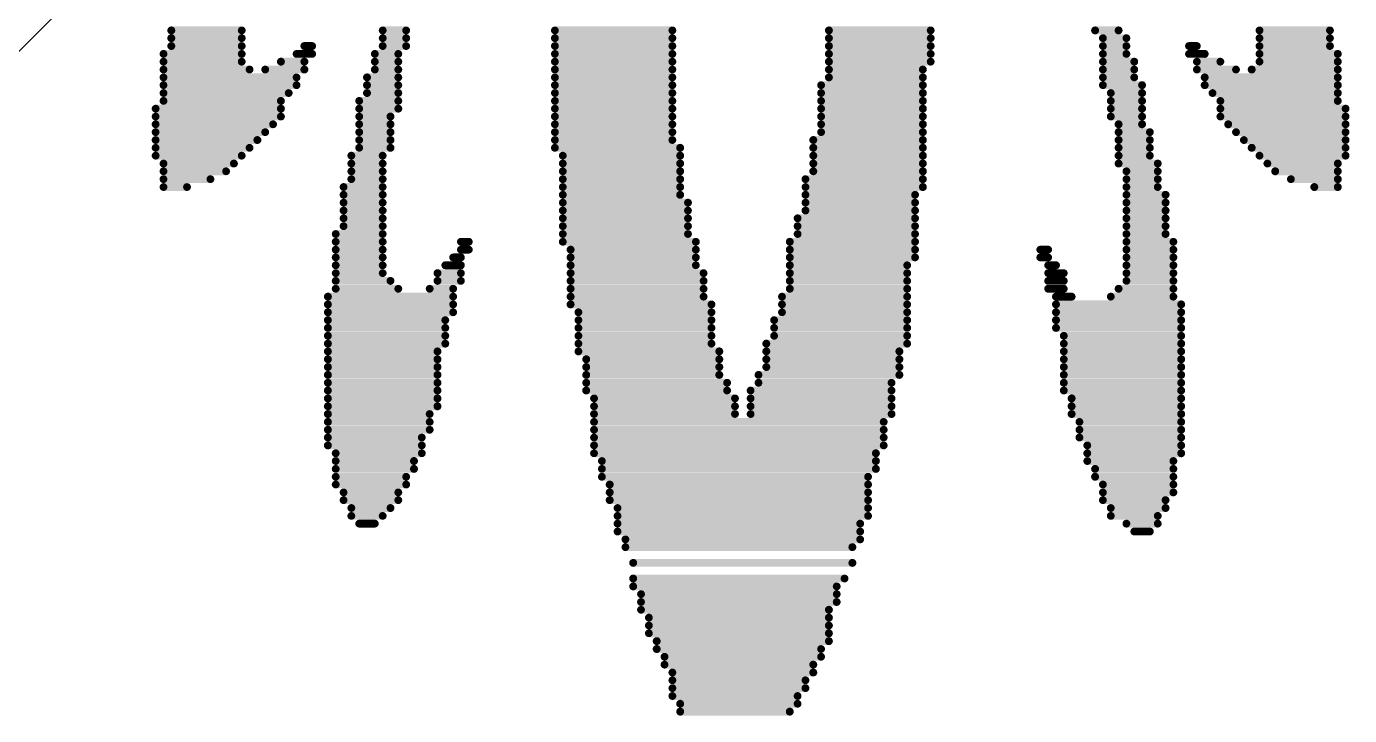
# Model space of a CAD drawing. Header units: millimetres. Extents: x 0.26 to 7.33, y 1.06 to 4.59.
# Drawn here: x 1.7535 to 1.8627, y 2.2114 to 2.2683 of the extents above; entities that cross this region are included whole.
import ezdxf

# ---------------------------------------------------------------- set-up
doc = ezdxf.new("R2010")
doc.units = ezdxf.units.MM
doc.header["$MEASUREMENT"] = 0
doc.layers.add('TopLayer', color=1, linetype='Continuous')
doc.layers.add('TopOverlay', color=2, linetype='Continuous')

msp = doc.modelspace()

# ---------------------------------------------------------------- linework, layer by layer
at = {"layer": 'TopLayer'}
msp.add_line((1.62778, 2.14122), (1.79228, 2.30572), dxfattribs=at)
at = {"layer": 'TopOverlay', "const_width": 0.000647}
for points in [[(1.76542, 2.26799), (1.77124, 2.26799)], [(1.78288, 2.26799), (1.78482, 2.26799)], [(1.7971, 2.26799), (1.8068, 2.26799)], [(1.81973, 2.26799), (1.82813, 2.26799)], [(1.84171, 2.26799), (1.84364, 2.26799)], [(1.85528, 2.26799), (1.8611, 2.26799)], [(1.76542, 2.26735), (1.77124, 2.26735)], [(1.76542, 2.2667), (1.77124, 2.2667)], [(1.77641, 2.2667), (1.77706, 2.2667)], [(1.78288, 2.26735), (1.78482, 2.26735)], [(1.78288, 2.2667), (1.78482, 2.2667)], [(1.7971, 2.26735), (1.8068, 2.26735)], [(1.7971, 2.2667), (1.8068, 2.2667)], [(1.81973, 2.26735), (1.82813, 2.26735)], [(1.81973, 2.2667), (1.82813, 2.2667)], [(1.84235, 2.26735), (1.84429, 2.26735)], [(1.84235, 2.2667), (1.84429, 2.2667)], [(1.84946, 2.2667), (1.85011, 2.2667)], [(1.85528, 2.26735), (1.8611, 2.26735)], [(1.85528, 2.2667), (1.8611, 2.2667)], [(1.76478, 2.26605), (1.77124, 2.26605)], [(1.77577, 2.26605), (1.77706, 2.26605)], [(1.78223, 2.26605), (1.78417, 2.26605)], [(1.7971, 2.26605), (1.8068, 2.26605)], [(1.81973, 2.26605), (1.82813, 2.26605)], [(1.84235, 2.26605), (1.84429, 2.26605)], [(1.84946, 2.26605), (1.85076, 2.26605)], [(1.85528, 2.26605), (1.86175, 2.26605)], [(1.76478, 2.26541), (1.77124, 2.26541)], [(1.76478, 2.26476), (1.77189, 2.26476)], [(1.77318, 2.26476), (1.77641, 2.26476)], [(1.77448, 2.26541), (1.77641, 2.26541)], [(1.78223, 2.26541), (1.78417, 2.26541)], [(1.78223, 2.26476), (1.78417, 2.26476)], [(1.7971, 2.26541), (1.8068, 2.26541)], [(1.7971, 2.26476), (1.8068, 2.26476)], [(1.81973, 2.26541), (1.82813, 2.26541)], [(1.81973, 2.26476), (1.82748, 2.26476)], [(1.84235, 2.26541), (1.84494, 2.26541)], [(1.84235, 2.26476), (1.84494, 2.26476)], [(1.85011, 2.26541), (1.85205, 2.26541)], [(1.85011, 2.26476), (1.85334, 2.26476)], [(1.85463, 2.26476), (1.86175, 2.26476)], [(1.85528, 2.26541), (1.86175, 2.26541)], [(1.76478, 2.26411), (1.77577, 2.26411)], [(1.76478, 2.26347), (1.77577, 2.26347)], [(1.78159, 2.26411), (1.78417, 2.26411)], [(1.78159, 2.26347), (1.78417, 2.26347)], [(1.7971, 2.26411), (1.8068, 2.26411)], [(1.7971, 2.26347), (1.8068, 2.26347)], [(1.81908, 2.26347), (1.82748, 2.26347)], [(1.81973, 2.26411), (1.82748, 2.26411)], [(1.84235, 2.26411), (1.84494, 2.26411)], [(1.84235, 2.26347), (1.84558, 2.26347)], [(1.85076, 2.26411), (1.86175, 2.26411)], [(1.85076, 2.26347), (1.86175, 2.26347)], [(1.76478, 2.26282), (1.77512, 2.26282)], [(1.78159, 2.26282), (1.78417, 2.26282)], [(1.7971, 2.26282), (1.8068, 2.26282)], [(1.81908, 2.26282), (1.82748, 2.26282)], [(1.843, 2.26282), (1.84558, 2.26282)], [(1.8514, 2.26282), (1.86175, 2.26282)], [(1.76413, 2.26153), (1.77448, 2.26153)], [(1.76478, 2.26217), (1.77448, 2.26217)], [(1.78094, 2.26217), (1.78417, 2.26217)], [(1.78094, 2.26153), (1.78417, 2.26153)], [(1.7971, 2.26217), (1.8068, 2.26217)], [(1.7971, 2.26153), (1.8068, 2.26153)], [(1.81908, 2.26217), (1.82748, 2.26217)], [(1.81908, 2.26153), (1.82748, 2.26153)], [(1.843, 2.26217), (1.84558, 2.26217)], [(1.843, 2.26153), (1.84558, 2.26153)], [(1.85205, 2.26217), (1.86175, 2.26217)], [(1.85205, 2.26153), (1.86239, 2.26153)], [(1.76413, 2.26088), (1.77448, 2.26088)], [(1.76413, 2.26024), (1.77383, 2.26024)], [(1.78094, 2.26088), (1.78353, 2.26088)], [(1.78094, 2.26024), (1.78353, 2.26024)], [(1.7971, 2.26088), (1.8068, 2.26088)], [(1.7971, 2.26024), (1.8068, 2.26024)], [(1.81908, 2.26088), (1.82748, 2.26088)], [(1.81908, 2.26024), (1.82748, 2.26024)], [(1.843, 2.26088), (1.84558, 2.26088)], [(1.84364, 2.26024), (1.84558, 2.26024)], [(1.85205, 2.26088), (1.86239, 2.26088)], [(1.8527, 2.26024), (1.86239, 2.26024)], [(1.76413, 2.25959), (1.77318, 2.25959)], [(1.78094, 2.25959), (1.78353, 2.25959)], [(1.7971, 2.25959), (1.8068, 2.25959)], [(1.81908, 2.25959), (1.82748, 2.25959)], [(1.84364, 2.25959), (1.84623, 2.25959)], [(1.85334, 2.25959), (1.86239, 2.25959)], [(1.76413, 2.25894), (1.77254, 2.25894)], [(1.76413, 2.2583), (1.77189, 2.2583)], [(1.78094, 2.25894), (1.78353, 2.25894)], [(1.78094, 2.2583), (1.78353, 2.2583)], [(1.7971, 2.25894), (1.8068, 2.25894)], [(1.7971, 2.2583), (1.80744, 2.2583)], [(1.81843, 2.25894), (1.82748, 2.25894)], [(1.81843, 2.2583), (1.82748, 2.2583)], [(1.84364, 2.25894), (1.84623, 2.25894)], [(1.84364, 2.2583), (1.84623, 2.2583)], [(1.85399, 2.25894), (1.86239, 2.25894)], [(1.85463, 2.2583), (1.86239, 2.2583)], [(1.76413, 2.25765), (1.77124, 2.25765)], [(1.76478, 2.257), (1.7706, 2.257)], [(1.78029, 2.25765), (1.78288, 2.25765)], [(1.78029, 2.257), (1.78288, 2.257)], [(1.79775, 2.25765), (1.80744, 2.25765)], [(1.79775, 2.257), (1.80744, 2.257)], [(1.81843, 2.25765), (1.82748, 2.25765)], [(1.81843, 2.257), (1.82748, 2.257)], [(1.84364, 2.25765), (1.84623, 2.25765)], [(1.84364, 2.257), (1.84688, 2.257)], [(1.85528, 2.25765), (1.86239, 2.25765)], [(1.85593, 2.257), (1.86175, 2.257)], [(1.76478, 2.25636), (1.76995, 2.25636)], [(1.76478, 2.25571), (1.76866, 2.25571)], [(1.78029, 2.25636), (1.78288, 2.25636)], [(1.78029, 2.25571), (1.78288, 2.25571)], [(1.79775, 2.25636), (1.80744, 2.25636)], [(1.79775, 2.25571), (1.80744, 2.25571)], [(1.81779, 2.25571), (1.82748, 2.25571)], [(1.81843, 2.25636), (1.82748, 2.25636)], [(1.84429, 2.25636), (1.84688, 2.25636)], [(1.84429, 2.25571), (1.84688, 2.25571)], [(1.85657, 2.25636), (1.86175, 2.25636)], [(1.85787, 2.25571), (1.86175, 2.25571)], [(1.76478, 2.25506), (1.76672, 2.25506)], [(1.77965, 2.25506), (1.78288, 2.25506)], [(1.79775, 2.25506), (1.80744, 2.25506)], [(1.81779, 2.25506), (1.82748, 2.25506)], [(1.84429, 2.25506), (1.84688, 2.25506)], [(1.85981, 2.25506), (1.86175, 2.25506)], [(1.77965, 2.25442), (1.78288, 2.25442)], [(1.77965, 2.25377), (1.78288, 2.25377)], [(1.79775, 2.25442), (1.80744, 2.25442)], [(1.79775, 2.25377), (1.80809, 2.25377)], [(1.81779, 2.25442), (1.82684, 2.25442)], [(1.81779, 2.25377), (1.82684, 2.25377)], [(1.84429, 2.25442), (1.84752, 2.25442)], [(1.84429, 2.25377), (1.84752, 2.25377)], [(1.77965, 2.25312), (1.78288, 2.25312)], [(1.77965, 2.25248), (1.78288, 2.25248)], [(1.79775, 2.25312), (1.80809, 2.25312)], [(1.79775, 2.25248), (1.80809, 2.25248)], [(1.81714, 2.25248), (1.82684, 2.25248)], [(1.81779, 2.25312), (1.82684, 2.25312)], [(1.84429, 2.25312), (1.84752, 2.25312)], [(1.84429, 2.25248), (1.84752, 2.25248)], [(1.77965, 2.25183), (1.78288, 2.25183)], [(1.79775, 2.25183), (1.80809, 2.25183)], [(1.81714, 2.25183), (1.82684, 2.25183)], [(1.84429, 2.25183), (1.84752, 2.25183)], [(1.779, 2.25118), (1.78288, 2.25118)], [(1.779, 2.25054), (1.78288, 2.25054)], [(1.78934, 2.25054), (1.78999, 2.25054)], [(1.79775, 2.25118), (1.80809, 2.25118)], [(1.79775, 2.25054), (1.80874, 2.25054)], [(1.81649, 2.25054), (1.82684, 2.25054)], [(1.81714, 2.25118), (1.82684, 2.25118)], [(1.84429, 2.25118), (1.84752, 2.25118)], [(1.84429, 2.25054), (1.84817, 2.25054)], [(1.779, 2.24989), (1.78288, 2.24989)], [(1.779, 2.24925), (1.78288, 2.24925)], [(1.7887, 2.24925), (1.78934, 2.24925)], [(1.78934, 2.24989), (1.78999, 2.24989)], [(1.79839, 2.24989), (1.80874, 2.24989)], [(1.79839, 2.24925), (1.80874, 2.24925)], [(1.81649, 2.24989), (1.82684, 2.24989)], [(1.81649, 2.24925), (1.82684, 2.24925)], [(1.83718, 2.24989), (1.83783, 2.24989)], [(1.83718, 2.24925), (1.83783, 2.24925)], [(1.84429, 2.24989), (1.84817, 2.24989)], [(1.84429, 2.24925), (1.84817, 2.24925)], [(1.779, 2.2486), (1.78288, 2.2486)], [(1.78805, 2.2486), (1.78934, 2.2486)], [(1.79839, 2.2486), (1.80874, 2.2486)], [(1.81649, 2.2486), (1.82619, 2.2486)], [(1.83783, 2.2486), (1.83847, 2.2486)], [(1.84429, 2.2486), (1.84817, 2.2486)], [(1.779, 2.24795), (1.78288, 2.24795)], [(1.779, 2.24731), (1.78353, 2.24731)], [(1.7874, 2.24795), (1.78934, 2.24795)], [(1.7874, 2.24731), (1.78934, 2.24731)], [(1.79839, 2.24795), (1.80938, 2.24795)], [(1.79839, 2.24731), (1.80938, 2.24731)], [(1.81649, 2.24795), (1.82619, 2.24795)], [(1.81649, 2.24731), (1.82619, 2.24731)], [(1.83783, 2.24795), (1.83912, 2.24795)], [(1.83783, 2.24731), (1.83912, 2.24731)], [(1.84429, 2.24795), (1.84817, 2.24795)], [(1.84429, 2.24731), (1.84817, 2.24731)], [(1.77835, 2.24601), (1.7887, 2.24601)], [(1.779, 2.24666), (1.78417, 2.24666)], [(1.78676, 2.24666), (1.7887, 2.24666)], [(1.79839, 2.24666), (1.80938, 2.24666)], [(1.79839, 2.24601), (1.80938, 2.24601)], [(1.81585, 2.24601), (1.82619, 2.24601)], [(1.81649, 2.24666), (1.82619, 2.24666)], [(1.83783, 2.24666), (1.83912, 2.24666)], [(1.83847, 2.24601), (1.83977, 2.24601)], [(1.843, 2.24601), (1.84817, 2.24601)], [(1.84364, 2.24666), (1.84817, 2.24666)], [(1.77835, 2.24537), (1.7887, 2.24537)], [(1.79839, 2.24537), (1.81003, 2.24537)], [(1.81585, 2.24537), (1.82619, 2.24537)], [(1.83847, 2.24537), (1.84882, 2.24537)], [(1.77835, 2.24472), (1.7887, 2.24472)], [(1.77835, 2.24407), (1.78805, 2.24407)], [(1.79904, 2.24472), (1.81003, 2.24472)], [(1.79904, 2.24407), (1.81003, 2.24407)], [(1.8152, 2.24407), (1.82619, 2.24407)], [(1.81585, 2.24472), (1.82619, 2.24472)], [(1.83847, 2.24472), (1.84882, 2.24472)], [(1.83847, 2.24407), (1.84882, 2.24407)], [(1.77835, 2.24343), (1.78805, 2.24343)], [(1.77835, 2.24278), (1.78805, 2.24278)], [(1.79904, 2.24343), (1.81003, 2.24343)], [(1.79904, 2.24278), (1.81003, 2.24278)], [(1.8152, 2.24343), (1.82619, 2.24343)], [(1.8152, 2.24278), (1.82619, 2.24278)], [(1.83847, 2.24343), (1.84882, 2.24343)], [(1.83912, 2.24278), (1.84882, 2.24278)], [(1.77835, 2.24213), (1.78805, 2.24213)], [(1.77835, 2.24149), (1.7874, 2.24149)], [(1.79904, 2.24213), (1.81003, 2.24213)], [(1.79904, 2.24149), (1.81068, 2.24149)], [(1.81455, 2.24213), (1.82619, 2.24213)], [(1.81455, 2.24149), (1.82554, 2.24149)], [(1.83912, 2.24213), (1.84882, 2.24213)], [(1.83912, 2.24149), (1.84882, 2.24149)], [(1.77835, 2.24084), (1.7874, 2.24084)], [(1.79969, 2.24084), (1.81068, 2.24084)], [(1.81455, 2.24084), (1.82554, 2.24084)], [(1.83912, 2.24084), (1.84882, 2.24084)], [(1.77835, 2.2402), (1.7874, 2.2402)], [(1.77835, 2.23955), (1.7874, 2.23955)], [(1.79969, 2.2402), (1.81068, 2.2402)], [(1.79969, 2.23955), (1.81068, 2.23955)], [(1.81391, 2.23955), (1.82554, 2.23955)], [(1.81455, 2.2402), (1.82554, 2.2402)], [(1.83912, 2.2402), (1.84882, 2.2402)], [(1.83912, 2.23955), (1.84882, 2.23955)], [(1.77835, 2.2389), (1.7874, 2.2389)], [(1.77835, 2.23826), (1.7874, 2.23826)], [(1.79969, 2.2389), (1.81132, 2.2389)], [(1.79969, 2.23826), (1.81132, 2.23826)], [(1.81326, 2.23826), (1.8249, 2.23826)], [(1.81391, 2.2389), (1.8249, 2.2389)], [(1.83912, 2.2389), (1.84882, 2.2389)], [(1.83912, 2.23826), (1.84882, 2.23826)], [(1.77835, 2.23761), (1.7874, 2.23761)], [(1.80033, 2.23761), (1.81197, 2.23761)], [(1.81326, 2.23761), (1.8249, 2.23761)], [(1.83977, 2.23761), (1.84882, 2.23761)], [(1.77835, 2.23696), (1.7874, 2.23696)], [(1.77835, 2.23632), (1.78676, 2.23632)], [(1.80033, 2.23696), (1.81197, 2.23696)], [(1.80033, 2.23632), (1.81197, 2.23632)], [(1.81326, 2.23696), (1.8249, 2.23696)], [(1.81326, 2.23632), (1.8249, 2.23632)], [(1.83977, 2.23696), (1.84882, 2.23696)], [(1.83977, 2.23632), (1.84882, 2.23632)], [(1.77835, 2.23567), (1.78676, 2.23567)], [(1.77835, 2.23502), (1.78676, 2.23502)], [(1.80033, 2.23567), (1.82425, 2.23567)], [(1.80033, 2.23502), (1.82425, 2.23502)], [(1.84041, 2.23567), (1.84882, 2.23567)], [(1.84041, 2.23502), (1.84882, 2.23502)], [(1.77835, 2.23438), (1.78611, 2.23438)], [(1.80033, 2.23438), (1.82425, 2.23438)], [(1.84041, 2.23438), (1.84882, 2.23438)], [(1.77835, 2.23373), (1.78611, 2.23373)], [(1.779, 2.23308), (1.78611, 2.23308)], [(1.80033, 2.23373), (1.82425, 2.23373)], [(1.80033, 2.23308), (1.82361, 2.23308)], [(1.84106, 2.23373), (1.84882, 2.23373)], [(1.84106, 2.23308), (1.84882, 2.23308)], [(1.779, 2.23244), (1.78546, 2.23244)], [(1.779, 2.23179), (1.78546, 2.23179)], [(1.80098, 2.23244), (1.82361, 2.23244)], [(1.80098, 2.23179), (1.82361, 2.23179)], [(1.84106, 2.23244), (1.84817, 2.23244)], [(1.84171, 2.23179), (1.84817, 2.23179)], [(1.779, 2.23114), (1.78482, 2.23114)], [(1.80098, 2.23114), (1.82296, 2.23114)], [(1.84171, 2.23114), (1.84817, 2.23114)], [(1.779, 2.2305), (1.78482, 2.2305)], [(1.77965, 2.22985), (1.78417, 2.22985)], [(1.80163, 2.2305), (1.82296, 2.2305)], [(1.80163, 2.22985), (1.82296, 2.22985)], [(1.84235, 2.2305), (1.84817, 2.2305)], [(1.84235, 2.22985), (1.84817, 2.22985)], [(1.77965, 2.22921), (1.78417, 2.22921)], [(1.78029, 2.22856), (1.78353, 2.22856)], [(1.80163, 2.22921), (1.82296, 2.22921)], [(1.80227, 2.22856), (1.82296, 2.22856)], [(1.84235, 2.22921), (1.84752, 2.22921)], [(1.843, 2.22856), (1.84752, 2.22856)], [(1.78029, 2.22791), (1.78288, 2.22791)], [(1.80227, 2.22791), (1.82296, 2.22791)], [(1.843, 2.22791), (1.84688, 2.22791)], [(1.78094, 2.22727), (1.78223, 2.22727)], [(1.80227, 2.22727), (1.82231, 2.22727)], [(1.80227, 2.22662), (1.82231, 2.22662)], [(1.84429, 2.22727), (1.84688, 2.22727)], [(1.84494, 2.22662), (1.84623, 2.22662)], [(1.80292, 2.22597), (1.82231, 2.22597)], [(1.80292, 2.22533), (1.82167, 2.22533)], [(1.80357, 2.22403), (1.82167, 2.22403)], [(1.80357, 2.22274), (1.82102, 2.22274)], [(1.80357, 2.22209), (1.82037, 2.22209)], [(1.80421, 2.22145), (1.82037, 2.22145)], [(1.80421, 2.2208), (1.82037, 2.2208)], [(1.80421, 2.22016), (1.81973, 2.22016)], [(1.80486, 2.21951), (1.81973, 2.21951)], [(1.80486, 2.21886), (1.81973, 2.21886)], [(1.80486, 2.21822), (1.81973, 2.21822)], [(1.8055, 2.21757), (1.81973, 2.21757)], [(1.8055, 2.21692), (1.81908, 2.21692)], [(1.80615, 2.21628), (1.81908, 2.21628)], [(1.80615, 2.21563), (1.81843, 2.21563)], [(1.8068, 2.21498), (1.81843, 2.21498)], [(1.8068, 2.21434), (1.81779, 2.21434)], [(1.8068, 2.21369), (1.81779, 2.21369)], [(1.8068, 2.21304), (1.81714, 2.21304)], [(1.80744, 2.2124), (1.81714, 2.2124)], [(1.80744, 2.21175), (1.81649, 2.21175)]]:
    msp.add_lwpolyline(points, dxfattribs=at)
at = {"layer": 'TopOverlay', "const_width": 0.000323}
for points in [[(1.76526, 2.26799, 1), (1.76559, 2.26799, 1)], [(1.77108, 2.26799, 1), (1.7714, 2.26799, 1)], [(1.78272, 2.26799, 1), (1.78304, 2.26799, 1)], [(1.78466, 2.26799, 1), (1.78498, 2.26799, 1)], [(1.79694, 2.26799, 1), (1.79726, 2.26799, 1)], [(1.80664, 2.26799, 1), (1.80696, 2.26799, 1)], [(1.81956, 2.26799, 1), (1.81989, 2.26799, 1)], [(1.82797, 2.26799, 1), (1.82829, 2.26799, 1)], [(1.84154, 2.26799, 1), (1.84187, 2.26799, 1)], [(1.84348, 2.26799, 1), (1.84381, 2.26799, 1)], [(1.85512, 2.26799, 1), (1.85544, 2.26799, 1)], [(1.86094, 2.26799, 1), (1.86126, 2.26799, 1)], [(1.76526, 2.26735, 1), (1.76559, 2.26735, 1)], [(1.76526, 2.2667, 1), (1.76559, 2.2667, 1)], [(1.77108, 2.26735, 1), (1.7714, 2.26735, 1)], [(1.77108, 2.2667, 1), (1.7714, 2.2667, 1)], [(1.77625, 2.2667, 1), (1.77658, 2.2667, 1)], [(1.7769, 2.2667, 1), (1.77722, 2.2667, 1)], [(1.78272, 2.26735, 1), (1.78304, 2.26735, 1)], [(1.78272, 2.2667, 1), (1.78304, 2.2667, 1)], [(1.78466, 2.26735, 1), (1.78498, 2.26735, 1)], [(1.78466, 2.2667, 1), (1.78498, 2.2667, 1)], [(1.79694, 2.26735, 1), (1.79726, 2.26735, 1)], [(1.79694, 2.2667, 1), (1.79726, 2.2667, 1)], [(1.80664, 2.26735, 1), (1.80696, 2.26735, 1)], [(1.80664, 2.2667, 1), (1.80696, 2.2667, 1)], [(1.81956, 2.26735, 1), (1.81989, 2.26735, 1)], [(1.81956, 2.2667, 1), (1.81989, 2.2667, 1)], [(1.82797, 2.26735, 1), (1.82829, 2.26735, 1)], [(1.82797, 2.2667, 1), (1.82829, 2.2667, 1)], [(1.84219, 2.26735, 1), (1.84251, 2.26735, 1)], [(1.84219, 2.2667, 1), (1.84251, 2.2667, 1)], [(1.84413, 2.26735, 1), (1.84445, 2.26735, 1)], [(1.84413, 2.2667, 1), (1.84445, 2.2667, 1)], [(1.8493, 2.2667, 1), (1.84962, 2.2667, 1)], [(1.84995, 2.2667, 1), (1.85027, 2.2667, 1)], [(1.85512, 2.26735, 1), (1.85544, 2.26735, 1)], [(1.85512, 2.2667, 1), (1.85544, 2.2667, 1)], [(1.86094, 2.26735, 1), (1.86126, 2.26735, 1)], [(1.86094, 2.2667, 1), (1.86126, 2.2667, 1)], [(1.76462, 2.26605, 1), (1.76494, 2.26605, 1)], [(1.77108, 2.26605, 1), (1.7714, 2.26605, 1)], [(1.77561, 2.26605, 1), (1.77593, 2.26605, 1)], [(1.7769, 2.26605, 1), (1.77722, 2.26605, 1)], [(1.78207, 2.26605, 1), (1.78239, 2.26605, 1)], [(1.78401, 2.26605, 1), (1.78433, 2.26605, 1)], [(1.79694, 2.26605, 1), (1.79726, 2.26605, 1)], [(1.80664, 2.26605, 1), (1.80696, 2.26605, 1)], [(1.81956, 2.26605, 1), (1.81989, 2.26605, 1)], [(1.82797, 2.26605, 1), (1.82829, 2.26605, 1)], [(1.84219, 2.26605, 1), (1.84251, 2.26605, 1)], [(1.84413, 2.26605, 1), (1.84445, 2.26605, 1)], [(1.8493, 2.26605, 1), (1.84962, 2.26605, 1)], [(1.85059, 2.26605, 1), (1.85092, 2.26605, 1)], [(1.85512, 2.26605, 1), (1.85544, 2.26605, 1)], [(1.86158, 2.26605, 1), (1.86191, 2.26605, 1)], [(1.76462, 2.26541, 1), (1.76494, 2.26541, 1)], [(1.76462, 2.26476, 1), (1.76494, 2.26476, 1)], [(1.77108, 2.26541, 1), (1.7714, 2.26541, 1)], [(1.77173, 2.26476, 1), (1.77205, 2.26476, 1)], [(1.77302, 2.26476, 1), (1.77334, 2.26476, 1)], [(1.77431, 2.26541, 1), (1.77464, 2.26541, 1)], [(1.77625, 2.26541, 1), (1.77658, 2.26541, 1)], [(1.77625, 2.26476, 1), (1.77658, 2.26476, 1)], [(1.78207, 2.26541, 1), (1.78239, 2.26541, 1)], [(1.78207, 2.26476, 1), (1.78239, 2.26476, 1)], [(1.78401, 2.26541, 1), (1.78433, 2.26541, 1)], [(1.78401, 2.26476, 1), (1.78433, 2.26476, 1)], [(1.79694, 2.26541, 1), (1.79726, 2.26541, 1)], [(1.79694, 2.26476, 1), (1.79726, 2.26476, 1)], [(1.80664, 2.26541, 1), (1.80696, 2.26541, 1)], [(1.80664, 2.26476, 1), (1.80696, 2.26476, 1)], [(1.81956, 2.26541, 1), (1.81989, 2.26541, 1)], [(1.81956, 2.26476, 1), (1.81989, 2.26476, 1)], [(1.82732, 2.26476, 1), (1.82765, 2.26476, 1)], [(1.82797, 2.26541, 1), (1.82829, 2.26541, 1)], [(1.84219, 2.26541, 1), (1.84251, 2.26541, 1)], [(1.84219, 2.26476, 1), (1.84251, 2.26476, 1)], [(1.84478, 2.26541, 1), (1.8451, 2.26541, 1)], [(1.84478, 2.26476, 1), (1.8451, 2.26476, 1)], [(1.84995, 2.26541, 1), (1.85027, 2.26541, 1)], [(1.84995, 2.26476, 1), (1.85027, 2.26476, 1)], [(1.85189, 2.26541, 1), (1.85221, 2.26541, 1)], [(1.85318, 2.26476, 1), (1.8535, 2.26476, 1)], [(1.85447, 2.26476, 1), (1.8548, 2.26476, 1)], [(1.85512, 2.26541, 1), (1.85544, 2.26541, 1)], [(1.86158, 2.26541, 1), (1.86191, 2.26541, 1)], [(1.86158, 2.26476, 1), (1.86191, 2.26476, 1)], [(1.76462, 2.26411, 1), (1.76494, 2.26411, 1)], [(1.76462, 2.26347, 1), (1.76494, 2.26347, 1)], [(1.77561, 2.26411, 1), (1.77593, 2.26411, 1)], [(1.77561, 2.26347, 1), (1.77593, 2.26347, 1)], [(1.78142, 2.26411, 1), (1.78175, 2.26411, 1)], [(1.78142, 2.26347, 1), (1.78175, 2.26347, 1)], [(1.78401, 2.26411, 1), (1.78433, 2.26411, 1)], [(1.78401, 2.26347, 1), (1.78433, 2.26347, 1)], [(1.79694, 2.26411, 1), (1.79726, 2.26411, 1)], [(1.79694, 2.26347, 1), (1.79726, 2.26347, 1)], [(1.80664, 2.26411, 1), (1.80696, 2.26411, 1)], [(1.80664, 2.26347, 1), (1.80696, 2.26347, 1)], [(1.81892, 2.26347, 1), (1.81924, 2.26347, 1)], [(1.81956, 2.26411, 1), (1.81989, 2.26411, 1)], [(1.82732, 2.26411, 1), (1.82765, 2.26411, 1)], [(1.82732, 2.26347, 1), (1.82765, 2.26347, 1)], [(1.84219, 2.26411, 1), (1.84251, 2.26411, 1)], [(1.84219, 2.26347, 1), (1.84251, 2.26347, 1)], [(1.84478, 2.26411, 1), (1.8451, 2.26411, 1)], [(1.84542, 2.26347, 1), (1.84575, 2.26347, 1)], [(1.85059, 2.26411, 1), (1.85092, 2.26411, 1)], [(1.85059, 2.26347, 1), (1.85092, 2.26347, 1)], [(1.86158, 2.26411, 1), (1.86191, 2.26411, 1)], [(1.86158, 2.26347, 1), (1.86191, 2.26347, 1)], [(1.76462, 2.26282, 1), (1.76494, 2.26282, 1)], [(1.77496, 2.26282, 1), (1.77528, 2.26282, 1)], [(1.78142, 2.26282, 1), (1.78175, 2.26282, 1)], [(1.78401, 2.26282, 1), (1.78433, 2.26282, 1)], [(1.79694, 2.26282, 1), (1.79726, 2.26282, 1)], [(1.80664, 2.26282, 1), (1.80696, 2.26282, 1)], [(1.81892, 2.26282, 1), (1.81924, 2.26282, 1)], [(1.82732, 2.26282, 1), (1.82765, 2.26282, 1)], [(1.84284, 2.26282, 1), (1.84316, 2.26282, 1)], [(1.84542, 2.26282, 1), (1.84575, 2.26282, 1)], [(1.85124, 2.26282, 1), (1.85156, 2.26282, 1)], [(1.86158, 2.26282, 1), (1.86191, 2.26282, 1)], [(1.76397, 2.26153, 1), (1.76429, 2.26153, 1)], [(1.76462, 2.26217, 1), (1.76494, 2.26217, 1)], [(1.77431, 2.26217, 1), (1.77464, 2.26217, 1)], [(1.77431, 2.26153, 1), (1.77464, 2.26153, 1)], [(1.78078, 2.26217, 1), (1.7811, 2.26217, 1)], [(1.78078, 2.26153, 1), (1.7811, 2.26153, 1)], [(1.78401, 2.26217, 1), (1.78433, 2.26217, 1)], [(1.78401, 2.26153, 1), (1.78433, 2.26153, 1)], [(1.79694, 2.26217, 1), (1.79726, 2.26217, 1)], [(1.79694, 2.26153, 1), (1.79726, 2.26153, 1)], [(1.80664, 2.26217, 1), (1.80696, 2.26217, 1)], [(1.80664, 2.26153, 1), (1.80696, 2.26153, 1)], [(1.81892, 2.26217, 1), (1.81924, 2.26217, 1)], [(1.81892, 2.26153, 1), (1.81924, 2.26153, 1)], [(1.82732, 2.26217, 1), (1.82765, 2.26217, 1)], [(1.82732, 2.26153, 1), (1.82765, 2.26153, 1)], [(1.84284, 2.26217, 1), (1.84316, 2.26217, 1)], [(1.84284, 2.26153, 1), (1.84316, 2.26153, 1)], [(1.84542, 2.26217, 1), (1.84575, 2.26217, 1)], [(1.84542, 2.26153, 1), (1.84575, 2.26153, 1)], [(1.85189, 2.26217, 1), (1.85221, 2.26217, 1)], [(1.85189, 2.26153, 1), (1.85221, 2.26153, 1)], [(1.86158, 2.26217, 1), (1.86191, 2.26217, 1)], [(1.86223, 2.26153, 1), (1.86255, 2.26153, 1)], [(1.76397, 2.26088, 1), (1.76429, 2.26088, 1)], [(1.76397, 2.26024, 1), (1.76429, 2.26024, 1)], [(1.77367, 2.26024, 1), (1.77399, 2.26024, 1)], [(1.77431, 2.26088, 1), (1.77464, 2.26088, 1)], [(1.78078, 2.26088, 1), (1.7811, 2.26088, 1)], [(1.78078, 2.26024, 1), (1.7811, 2.26024, 1)], [(1.78336, 2.26088, 1), (1.78369, 2.26088, 1)], [(1.78336, 2.26024, 1), (1.78369, 2.26024, 1)], [(1.79694, 2.26088, 1), (1.79726, 2.26088, 1)], [(1.79694, 2.26024, 1), (1.79726, 2.26024, 1)], [(1.80664, 2.26088, 1), (1.80696, 2.26088, 1)], [(1.80664, 2.26024, 1), (1.80696, 2.26024, 1)], [(1.81892, 2.26088, 1), (1.81924, 2.26088, 1)], [(1.81892, 2.26024, 1), (1.81924, 2.26024, 1)], [(1.82732, 2.26088, 1), (1.82765, 2.26088, 1)], [(1.82732, 2.26024, 1), (1.82765, 2.26024, 1)], [(1.84284, 2.26088, 1), (1.84316, 2.26088, 1)], [(1.84348, 2.26024, 1), (1.84381, 2.26024, 1)], [(1.84542, 2.26088, 1), (1.84575, 2.26088, 1)], [(1.84542, 2.26024, 1), (1.84575, 2.26024, 1)], [(1.85189, 2.26088, 1), (1.85221, 2.26088, 1)], [(1.85253, 2.26024, 1), (1.85286, 2.26024, 1)], [(1.86223, 2.26088, 1), (1.86255, 2.26088, 1)], [(1.86223, 2.26024, 1), (1.86255, 2.26024, 1)], [(1.76397, 2.25959, 1), (1.76429, 2.25959, 1)], [(1.77302, 2.25959, 1), (1.77334, 2.25959, 1)], [(1.78078, 2.25959, 1), (1.7811, 2.25959, 1)], [(1.78336, 2.25959, 1), (1.78369, 2.25959, 1)], [(1.79694, 2.25959, 1), (1.79726, 2.25959, 1)], [(1.80664, 2.25959, 1), (1.80696, 2.25959, 1)], [(1.81892, 2.25959, 1), (1.81924, 2.25959, 1)], [(1.82732, 2.25959, 1), (1.82765, 2.25959, 1)], [(1.84348, 2.25959, 1), (1.84381, 2.25959, 1)], [(1.84607, 2.25959, 1), (1.84639, 2.25959, 1)], [(1.85318, 2.25959, 1), (1.8535, 2.25959, 1)], [(1.86223, 2.25959, 1), (1.86255, 2.25959, 1)], [(1.76397, 2.25894, 1), (1.76429, 2.25894, 1)], [(1.76397, 2.2583, 1), (1.76429, 2.2583, 1)], [(1.77173, 2.2583, 1), (1.77205, 2.2583, 1)], [(1.77237, 2.25894, 1), (1.7727, 2.25894, 1)], [(1.78078, 2.25894, 1), (1.7811, 2.25894, 1)], [(1.78078, 2.2583, 1), (1.7811, 2.2583, 1)], [(1.78336, 2.25894, 1), (1.78369, 2.25894, 1)], [(1.78336, 2.2583, 1), (1.78369, 2.2583, 1)], [(1.79694, 2.25894, 1), (1.79726, 2.25894, 1)], [(1.79694, 2.2583, 1), (1.79726, 2.2583, 1)], [(1.80664, 2.25894, 1), (1.80696, 2.25894, 1)], [(1.80728, 2.2583, 1), (1.80761, 2.2583, 1)], [(1.81827, 2.25894, 1), (1.8186, 2.25894, 1)], [(1.81827, 2.2583, 1), (1.8186, 2.2583, 1)], [(1.82732, 2.25894, 1), (1.82765, 2.25894, 1)], [(1.82732, 2.2583, 1), (1.82765, 2.2583, 1)], [(1.84348, 2.25894, 1), (1.84381, 2.25894, 1)], [(1.84348, 2.2583, 1), (1.84381, 2.2583, 1)], [(1.84607, 2.25894, 1), (1.84639, 2.25894, 1)], [(1.84607, 2.2583, 1), (1.84639, 2.2583, 1)], [(1.85383, 2.25894, 1), (1.85415, 2.25894, 1)], [(1.85447, 2.2583, 1), (1.8548, 2.2583, 1)], [(1.86223, 2.25894, 1), (1.86255, 2.25894, 1)], [(1.86223, 2.2583, 1), (1.86255, 2.2583, 1)], [(1.76397, 2.25765, 1), (1.76429, 2.25765, 1)], [(1.76462, 2.257, 1), (1.76494, 2.257, 1)], [(1.77043, 2.257, 1), (1.77076, 2.257, 1)], [(1.77108, 2.25765, 1), (1.7714, 2.25765, 1)], [(1.78013, 2.25765, 1), (1.78045, 2.25765, 1)], [(1.78013, 2.257, 1), (1.78045, 2.257, 1)], [(1.78272, 2.25765, 1), (1.78304, 2.25765, 1)], [(1.78272, 2.257, 1), (1.78304, 2.257, 1)], [(1.79759, 2.25765, 1), (1.79791, 2.25765, 1)], [(1.79759, 2.257, 1), (1.79791, 2.257, 1)], [(1.80728, 2.25765, 1), (1.80761, 2.25765, 1)], [(1.80728, 2.257, 1), (1.80761, 2.257, 1)], [(1.81827, 2.25765, 1), (1.8186, 2.25765, 1)], [(1.81827, 2.257, 1), (1.8186, 2.257, 1)], [(1.82732, 2.25765, 1), (1.82765, 2.25765, 1)], [(1.82732, 2.257, 1), (1.82765, 2.257, 1)], [(1.84348, 2.25765, 1), (1.84381, 2.25765, 1)], [(1.84348, 2.257, 1), (1.84381, 2.257, 1)], [(1.84607, 2.25765, 1), (1.84639, 2.25765, 1)], [(1.84672, 2.257, 1), (1.84704, 2.257, 1)], [(1.85512, 2.25765, 1), (1.85544, 2.25765, 1)], [(1.85577, 2.257, 1), (1.85609, 2.257, 1)], [(1.86158, 2.257, 1), (1.86191, 2.257, 1)], [(1.86223, 2.25765, 1), (1.86255, 2.25765, 1)], [(1.76462, 2.25636, 1), (1.76494, 2.25636, 1)], [(1.76462, 2.25571, 1), (1.76494, 2.25571, 1)], [(1.7685, 2.25571, 1), (1.76882, 2.25571, 1)], [(1.76979, 2.25636, 1), (1.77011, 2.25636, 1)], [(1.78013, 2.25636, 1), (1.78045, 2.25636, 1)], [(1.78013, 2.25571, 1), (1.78045, 2.25571, 1)], [(1.78272, 2.25636, 1), (1.78304, 2.25636, 1)], [(1.78272, 2.25571, 1), (1.78304, 2.25571, 1)], [(1.79759, 2.25636, 1), (1.79791, 2.25636, 1)], [(1.79759, 2.25571, 1), (1.79791, 2.25571, 1)], [(1.80728, 2.25636, 1), (1.80761, 2.25636, 1)], [(1.80728, 2.25571, 1), (1.80761, 2.25571, 1)], [(1.81763, 2.25571, 1), (1.81795, 2.25571, 1)], [(1.81827, 2.25636, 1), (1.8186, 2.25636, 1)], [(1.82732, 2.25636, 1), (1.82765, 2.25636, 1)], [(1.82732, 2.25571, 1), (1.82765, 2.25571, 1)], [(1.84413, 2.25636, 1), (1.84445, 2.25636, 1)], [(1.84413, 2.25571, 1), (1.84445, 2.25571, 1)], [(1.84672, 2.25636, 1), (1.84704, 2.25636, 1)], [(1.84672, 2.25571, 1), (1.84704, 2.25571, 1)], [(1.85641, 2.25636, 1), (1.85674, 2.25636, 1)], [(1.85771, 2.25571, 1), (1.85803, 2.25571, 1)], [(1.86158, 2.25636, 1), (1.86191, 2.25636, 1)], [(1.86158, 2.25571, 1), (1.86191, 2.25571, 1)], [(1.76462, 2.25506, 1), (1.76494, 2.25506, 1)], [(1.76656, 2.25506, 1), (1.76688, 2.25506, 1)], [(1.77949, 2.25506, 1), (1.77981, 2.25506, 1)], [(1.78272, 2.25506, 1), (1.78304, 2.25506, 1)], [(1.79759, 2.25506, 1), (1.79791, 2.25506, 1)], [(1.80728, 2.25506, 1), (1.80761, 2.25506, 1)], [(1.81763, 2.25506, 1), (1.81795, 2.25506, 1)], [(1.82732, 2.25506, 1), (1.82765, 2.25506, 1)], [(1.84413, 2.25506, 1), (1.84445, 2.25506, 1)], [(1.84672, 2.25506, 1), (1.84704, 2.25506, 1)], [(1.85964, 2.25506, 1), (1.85997, 2.25506, 1)], [(1.86158, 2.25506, 1), (1.86191, 2.25506, 1)], [(1.77949, 2.25442, 1), (1.77981, 2.25442, 1)], [(1.77949, 2.25377, 1), (1.77981, 2.25377, 1)], [(1.78272, 2.25442, 1), (1.78304, 2.25442, 1)], [(1.78272, 2.25377, 1), (1.78304, 2.25377, 1)], [(1.79759, 2.25442, 1), (1.79791, 2.25442, 1)], [(1.79759, 2.25377, 1), (1.79791, 2.25377, 1)], [(1.80728, 2.25442, 1), (1.80761, 2.25442, 1)], [(1.80793, 2.25377, 1), (1.80825, 2.25377, 1)], [(1.81763, 2.25442, 1), (1.81795, 2.25442, 1)], [(1.81763, 2.25377, 1), (1.81795, 2.25377, 1)], [(1.82668, 2.25442, 1), (1.827, 2.25442, 1)], [(1.82668, 2.25377, 1), (1.827, 2.25377, 1)], [(1.84413, 2.25442, 1), (1.84445, 2.25442, 1)], [(1.84413, 2.25377, 1), (1.84445, 2.25377, 1)], [(1.84736, 2.25442, 1), (1.84769, 2.25442, 1)], [(1.84736, 2.25377, 1), (1.84769, 2.25377, 1)], [(1.77949, 2.25312, 1), (1.77981, 2.25312, 1)], [(1.77949, 2.25248, 1), (1.77981, 2.25248, 1)], [(1.78272, 2.25312, 1), (1.78304, 2.25312, 1)], [(1.78272, 2.25248, 1), (1.78304, 2.25248, 1)], [(1.79759, 2.25312, 1), (1.79791, 2.25312, 1)], [(1.79759, 2.25248, 1), (1.79791, 2.25248, 1)], [(1.80793, 2.25312, 1), (1.80825, 2.25312, 1)], [(1.80793, 2.25248, 1), (1.80825, 2.25248, 1)], [(1.81698, 2.25248, 1), (1.8173, 2.25248, 1)], [(1.81763, 2.25312, 1), (1.81795, 2.25312, 1)], [(1.82668, 2.25312, 1), (1.827, 2.25312, 1)], [(1.82668, 2.25248, 1), (1.827, 2.25248, 1)], [(1.84413, 2.25312, 1), (1.84445, 2.25312, 1)], [(1.84413, 2.25248, 1), (1.84445, 2.25248, 1)], [(1.84736, 2.25312, 1), (1.84769, 2.25312, 1)], [(1.84736, 2.25248, 1), (1.84769, 2.25248, 1)], [(1.77949, 2.25183, 1), (1.77981, 2.25183, 1)], [(1.78272, 2.25183, 1), (1.78304, 2.25183, 1)], [(1.79759, 2.25183, 1), (1.79791, 2.25183, 1)], [(1.80793, 2.25183, 1), (1.80825, 2.25183, 1)], [(1.81698, 2.25183, 1), (1.8173, 2.25183, 1)], [(1.82668, 2.25183, 1), (1.827, 2.25183, 1)], [(1.84413, 2.25183, 1), (1.84445, 2.25183, 1)], [(1.84736, 2.25183, 1), (1.84769, 2.25183, 1)], [(1.77884, 2.25118, 1), (1.77916, 2.25118, 1)], [(1.77884, 2.25054, 1), (1.77916, 2.25054, 1)], [(1.78272, 2.25118, 1), (1.78304, 2.25118, 1)], [(1.78272, 2.25054, 1), (1.78304, 2.25054, 1)], [(1.78918, 2.25054, 1), (1.7895, 2.25054, 1)], [(1.78983, 2.25054, 1), (1.79015, 2.25054, 1)], [(1.79759, 2.25118, 1), (1.79791, 2.25118, 1)], [(1.79759, 2.25054, 1), (1.79791, 2.25054, 1)], [(1.80793, 2.25118, 1), (1.80825, 2.25118, 1)], [(1.80858, 2.25054, 1), (1.8089, 2.25054, 1)], [(1.81633, 2.25054, 1), (1.81666, 2.25054, 1)], [(1.81698, 2.25118, 1), (1.8173, 2.25118, 1)], [(1.82668, 2.25118, 1), (1.827, 2.25118, 1)], [(1.82668, 2.25054, 1), (1.827, 2.25054, 1)], [(1.84413, 2.25118, 1), (1.84445, 2.25118, 1)], [(1.84413, 2.25054, 1), (1.84445, 2.25054, 1)], [(1.84736, 2.25118, 1), (1.84769, 2.25118, 1)], [(1.84801, 2.25054, 1), (1.84833, 2.25054, 1)], [(1.77884, 2.24989, 1), (1.77916, 2.24989, 1)], [(1.77884, 2.24925, 1), (1.77916, 2.24925, 1)], [(1.78272, 2.24989, 1), (1.78304, 2.24989, 1)], [(1.78272, 2.24925, 1), (1.78304, 2.24925, 1)], [(1.78854, 2.24925, 1), (1.78886, 2.24925, 1)], [(1.78918, 2.24989, 1), (1.7895, 2.24989, 1)], [(1.78918, 2.24925, 1), (1.7895, 2.24925, 1)], [(1.78983, 2.24989, 1), (1.79015, 2.24989, 1)], [(1.79823, 2.24989, 1), (1.79856, 2.24989, 1)], [(1.79823, 2.24925, 1), (1.79856, 2.24925, 1)], [(1.80858, 2.24989, 1), (1.8089, 2.24989, 1)], [(1.80858, 2.24925, 1), (1.8089, 2.24925, 1)], [(1.81633, 2.24989, 1), (1.81666, 2.24989, 1)], [(1.81633, 2.24925, 1), (1.81666, 2.24925, 1)], [(1.82668, 2.24989, 1), (1.827, 2.24989, 1)], [(1.82668, 2.24925, 1), (1.827, 2.24925, 1)], [(1.83702, 2.24989, 1), (1.83734, 2.24989, 1)], [(1.83702, 2.24925, 1), (1.83734, 2.24925, 1)], [(1.83767, 2.24989, 1), (1.83799, 2.24989, 1)], [(1.83767, 2.24925, 1), (1.83799, 2.24925, 1)], [(1.84413, 2.24989, 1), (1.84445, 2.24989, 1)], [(1.84413, 2.24925, 1), (1.84445, 2.24925, 1)], [(1.84801, 2.24989, 1), (1.84833, 2.24989, 1)], [(1.84801, 2.24925, 1), (1.84833, 2.24925, 1)], [(1.77884, 2.2486, 1), (1.77916, 2.2486, 1)], [(1.78272, 2.2486, 1), (1.78304, 2.2486, 1)], [(1.78789, 2.2486, 1), (1.78821, 2.2486, 1)], [(1.78918, 2.2486, 1), (1.7895, 2.2486, 1)], [(1.79823, 2.2486, 1), (1.79856, 2.2486, 1)], [(1.80858, 2.2486, 1), (1.8089, 2.2486, 1)], [(1.81633, 2.2486, 1), (1.81666, 2.2486, 1)], [(1.82603, 2.2486, 1), (1.82635, 2.2486, 1)], [(1.83767, 2.2486, 1), (1.83799, 2.2486, 1)], [(1.83831, 2.2486, 1), (1.83864, 2.2486, 1)], [(1.84413, 2.2486, 1), (1.84445, 2.2486, 1)], [(1.84801, 2.2486, 1), (1.84833, 2.2486, 1)], [(1.77884, 2.24795, 1), (1.77916, 2.24795, 1)], [(1.77884, 2.24731, 1), (1.77916, 2.24731, 1)], [(1.78272, 2.24795, 1), (1.78304, 2.24795, 1)], [(1.78336, 2.24731, 1), (1.78369, 2.24731, 1)], [(1.78724, 2.24795, 1), (1.78757, 2.24795, 1)], [(1.78724, 2.24731, 1), (1.78757, 2.24731, 1)], [(1.78918, 2.24795, 1), (1.7895, 2.24795, 1)], [(1.78918, 2.24731, 1), (1.7895, 2.24731, 1)], [(1.79823, 2.24795, 1), (1.79856, 2.24795, 1)], [(1.79823, 2.24731, 1), (1.79856, 2.24731, 1)], [(1.80922, 2.24795, 1), (1.80954, 2.24795, 1)], [(1.80922, 2.24731, 1), (1.80954, 2.24731, 1)], [(1.81633, 2.24795, 1), (1.81666, 2.24795, 1)], [(1.81633, 2.24731, 1), (1.81666, 2.24731, 1)], [(1.82603, 2.24795, 1), (1.82635, 2.24795, 1)], [(1.82603, 2.24731, 1), (1.82635, 2.24731, 1)], [(1.83767, 2.24795, 1), (1.83799, 2.24795, 1)], [(1.83767, 2.24731, 1), (1.83799, 2.24731, 1)], [(1.83896, 2.24795, 1), (1.83928, 2.24795, 1)], [(1.83896, 2.24731, 1), (1.83928, 2.24731, 1)], [(1.84413, 2.24795, 1), (1.84445, 2.24795, 1)], [(1.84413, 2.24731, 1), (1.84445, 2.24731, 1)], [(1.84801, 2.24795, 1), (1.84833, 2.24795, 1)], [(1.84801, 2.24731, 1), (1.84833, 2.24731, 1)], [(1.77819, 2.24601, 1), (1.77852, 2.24601, 1)], [(1.77884, 2.24666, 1), (1.77916, 2.24666, 1)], [(1.78401, 2.24666, 1), (1.78433, 2.24666, 1)], [(1.7866, 2.24666, 1), (1.78692, 2.24666, 1)], [(1.78854, 2.24666, 1), (1.78886, 2.24666, 1)], [(1.78854, 2.24601, 1), (1.78886, 2.24601, 1)], [(1.79823, 2.24666, 1), (1.79856, 2.24666, 1)], [(1.79823, 2.24601, 1), (1.79856, 2.24601, 1)], [(1.80922, 2.24666, 1), (1.80954, 2.24666, 1)], [(1.80922, 2.24601, 1), (1.80954, 2.24601, 1)], [(1.81569, 2.24601, 1), (1.81601, 2.24601, 1)], [(1.81633, 2.24666, 1), (1.81666, 2.24666, 1)], [(1.82603, 2.24666, 1), (1.82635, 2.24666, 1)], [(1.82603, 2.24601, 1), (1.82635, 2.24601, 1)], [(1.83767, 2.24666, 1), (1.83799, 2.24666, 1)], [(1.83831, 2.24601, 1), (1.83864, 2.24601, 1)], [(1.83896, 2.24666, 1), (1.83928, 2.24666, 1)], [(1.8396, 2.24601, 1), (1.83993, 2.24601, 1)], [(1.84284, 2.24601, 1), (1.84316, 2.24601, 1)], [(1.84348, 2.24666, 1), (1.84381, 2.24666, 1)], [(1.84801, 2.24666, 1), (1.84833, 2.24666, 1)], [(1.84801, 2.24601, 1), (1.84833, 2.24601, 1)], [(1.77819, 2.24537, 1), (1.77852, 2.24537, 1)], [(1.78854, 2.24537, 1), (1.78886, 2.24537, 1)], [(1.79823, 2.24537, 1), (1.79856, 2.24537, 1)], [(1.80987, 2.24537, 1), (1.81019, 2.24537, 1)], [(1.81569, 2.24537, 1), (1.81601, 2.24537, 1)], [(1.82603, 2.24537, 1), (1.82635, 2.24537, 1)], [(1.83831, 2.24537, 1), (1.83864, 2.24537, 1)], [(1.84865, 2.24537, 1), (1.84898, 2.24537, 1)], [(1.77819, 2.24472, 1), (1.77852, 2.24472, 1)], [(1.77819, 2.24407, 1), (1.77852, 2.24407, 1)], [(1.78789, 2.24407, 1), (1.78821, 2.24407, 1)], [(1.78854, 2.24472, 1), (1.78886, 2.24472, 1)], [(1.79888, 2.24472, 1), (1.7992, 2.24472, 1)], [(1.79888, 2.24407, 1), (1.7992, 2.24407, 1)], [(1.80987, 2.24472, 1), (1.81019, 2.24472, 1)], [(1.80987, 2.24407, 1), (1.81019, 2.24407, 1)], [(1.81504, 2.24407, 1), (1.81536, 2.24407, 1)], [(1.81569, 2.24472, 1), (1.81601, 2.24472, 1)], [(1.82603, 2.24472, 1), (1.82635, 2.24472, 1)], [(1.82603, 2.24407, 1), (1.82635, 2.24407, 1)], [(1.83831, 2.24472, 1), (1.83864, 2.24472, 1)], [(1.83831, 2.24407, 1), (1.83864, 2.24407, 1)], [(1.84865, 2.24472, 1), (1.84898, 2.24472, 1)], [(1.84865, 2.24407, 1), (1.84898, 2.24407, 1)], [(1.77819, 2.24343, 1), (1.77852, 2.24343, 1)], [(1.77819, 2.24278, 1), (1.77852, 2.24278, 1)], [(1.78789, 2.24343, 1), (1.78821, 2.24343, 1)], [(1.78789, 2.24278, 1), (1.78821, 2.24278, 1)], [(1.79888, 2.24343, 1), (1.7992, 2.24343, 1)], [(1.79888, 2.24278, 1), (1.7992, 2.24278, 1)], [(1.80987, 2.24343, 1), (1.81019, 2.24343, 1)], [(1.80987, 2.24278, 1), (1.81019, 2.24278, 1)], [(1.81504, 2.24343, 1), (1.81536, 2.24343, 1)], [(1.81504, 2.24278, 1), (1.81536, 2.24278, 1)], [(1.82603, 2.24343, 1), (1.82635, 2.24343, 1)], [(1.82603, 2.24278, 1), (1.82635, 2.24278, 1)], [(1.83831, 2.24343, 1), (1.83864, 2.24343, 1)], [(1.83896, 2.24278, 1), (1.83928, 2.24278, 1)], [(1.84865, 2.24343, 1), (1.84898, 2.24343, 1)], [(1.84865, 2.24278, 1), (1.84898, 2.24278, 1)], [(1.77819, 2.24213, 1), (1.77852, 2.24213, 1)], [(1.77819, 2.24149, 1), (1.77852, 2.24149, 1)], [(1.78724, 2.24149, 1), (1.78757, 2.24149, 1)], [(1.78789, 2.24213, 1), (1.78821, 2.24213, 1)], [(1.79888, 2.24213, 1), (1.7992, 2.24213, 1)], [(1.79888, 2.24149, 1), (1.7992, 2.24149, 1)], [(1.80987, 2.24213, 1), (1.81019, 2.24213, 1)], [(1.81051, 2.24149, 1), (1.81084, 2.24149, 1)], [(1.81439, 2.24213, 1), (1.81472, 2.24213, 1)], [(1.81439, 2.24149, 1), (1.81472, 2.24149, 1)], [(1.82538, 2.24149, 1), (1.82571, 2.24149, 1)], [(1.82603, 2.24213, 1), (1.82635, 2.24213, 1)], [(1.83896, 2.24213, 1), (1.83928, 2.24213, 1)], [(1.83896, 2.24149, 1), (1.83928, 2.24149, 1)], [(1.84865, 2.24213, 1), (1.84898, 2.24213, 1)], [(1.84865, 2.24149, 1), (1.84898, 2.24149, 1)], [(1.77819, 2.24084, 1), (1.77852, 2.24084, 1)], [(1.78724, 2.24084, 1), (1.78757, 2.24084, 1)], [(1.79952, 2.24084, 1), (1.79985, 2.24084, 1)], [(1.81051, 2.24084, 1), (1.81084, 2.24084, 1)], [(1.81439, 2.24084, 1), (1.81472, 2.24084, 1)], [(1.82538, 2.24084, 1), (1.82571, 2.24084, 1)], [(1.83896, 2.24084, 1), (1.83928, 2.24084, 1)], [(1.84865, 2.24084, 1), (1.84898, 2.24084, 1)], [(1.77819, 2.2402, 1), (1.77852, 2.2402, 1)], [(1.77819, 2.23955, 1), (1.77852, 2.23955, 1)], [(1.78724, 2.2402, 1), (1.78757, 2.2402, 1)], [(1.78724, 2.23955, 1), (1.78757, 2.23955, 1)], [(1.79952, 2.2402, 1), (1.79985, 2.2402, 1)], [(1.79952, 2.23955, 1), (1.79985, 2.23955, 1)], [(1.81051, 2.2402, 1), (1.81084, 2.2402, 1)], [(1.81051, 2.23955, 1), (1.81084, 2.23955, 1)], [(1.81375, 2.23955, 1), (1.81407, 2.23955, 1)], [(1.81439, 2.2402, 1), (1.81472, 2.2402, 1)], [(1.82538, 2.2402, 1), (1.82571, 2.2402, 1)], [(1.82538, 2.23955, 1), (1.82571, 2.23955, 1)], [(1.83896, 2.2402, 1), (1.83928, 2.2402, 1)], [(1.83896, 2.23955, 1), (1.83928, 2.23955, 1)], [(1.84865, 2.2402, 1), (1.84898, 2.2402, 1)], [(1.84865, 2.23955, 1), (1.84898, 2.23955, 1)], [(1.77819, 2.2389, 1), (1.77852, 2.2389, 1)], [(1.77819, 2.23826, 1), (1.77852, 2.23826, 1)], [(1.78724, 2.2389, 1), (1.78757, 2.2389, 1)], [(1.78724, 2.23826, 1), (1.78757, 2.23826, 1)], [(1.79952, 2.2389, 1), (1.79985, 2.2389, 1)], [(1.79952, 2.23826, 1), (1.79985, 2.23826, 1)], [(1.81116, 2.2389, 1), (1.81148, 2.2389, 1)], [(1.81116, 2.23826, 1), (1.81148, 2.23826, 1)], [(1.8131, 2.23826, 1), (1.81342, 2.23826, 1)], [(1.81375, 2.2389, 1), (1.81407, 2.2389, 1)], [(1.82474, 2.2389, 1), (1.82506, 2.2389, 1)], [(1.82474, 2.23826, 1), (1.82506, 2.23826, 1)], [(1.83896, 2.2389, 1), (1.83928, 2.2389, 1)], [(1.83896, 2.23826, 1), (1.83928, 2.23826, 1)], [(1.84865, 2.2389, 1), (1.84898, 2.2389, 1)], [(1.84865, 2.23826, 1), (1.84898, 2.23826, 1)], [(1.77819, 2.23761, 1), (1.77852, 2.23761, 1)], [(1.78724, 2.23761, 1), (1.78757, 2.23761, 1)], [(1.80017, 2.23761, 1), (1.80049, 2.23761, 1)], [(1.81181, 2.23761, 1), (1.81213, 2.23761, 1)], [(1.8131, 2.23761, 1), (1.81342, 2.23761, 1)], [(1.82474, 2.23761, 1), (1.82506, 2.23761, 1)], [(1.8396, 2.23761, 1), (1.83993, 2.23761, 1)], [(1.84865, 2.23761, 1), (1.84898, 2.23761, 1)], [(1.77819, 2.23696, 1), (1.77852, 2.23696, 1)], [(1.77819, 2.23632, 1), (1.77852, 2.23632, 1)], [(1.7866, 2.23632, 1), (1.78692, 2.23632, 1)], [(1.78724, 2.23696, 1), (1.78757, 2.23696, 1)], [(1.80017, 2.23696, 1), (1.80049, 2.23696, 1)], [(1.80017, 2.23632, 1), (1.80049, 2.23632, 1)], [(1.81181, 2.23696, 1), (1.81213, 2.23696, 1)], [(1.81181, 2.23632, 1), (1.81213, 2.23632, 1)], [(1.8131, 2.23696, 1), (1.81342, 2.23696, 1)], [(1.8131, 2.23632, 1), (1.81342, 2.23632, 1)], [(1.82474, 2.23696, 1), (1.82506, 2.23696, 1)], [(1.82474, 2.23632, 1), (1.82506, 2.23632, 1)], [(1.8396, 2.23696, 1), (1.83993, 2.23696, 1)], [(1.8396, 2.23632, 1), (1.83993, 2.23632, 1)], [(1.84865, 2.23696, 1), (1.84898, 2.23696, 1)], [(1.84865, 2.23632, 1), (1.84898, 2.23632, 1)], [(1.77819, 2.23567, 1), (1.77852, 2.23567, 1)], [(1.77819, 2.23502, 1), (1.77852, 2.23502, 1)], [(1.7866, 2.23567, 1), (1.78692, 2.23567, 1)], [(1.7866, 2.23502, 1), (1.78692, 2.23502, 1)], [(1.80017, 2.23567, 1), (1.80049, 2.23567, 1)], [(1.80017, 2.23502, 1), (1.80049, 2.23502, 1)], [(1.82409, 2.23567, 1), (1.82441, 2.23567, 1)], [(1.82409, 2.23502, 1), (1.82441, 2.23502, 1)], [(1.84025, 2.23567, 1), (1.84057, 2.23567, 1)], [(1.84025, 2.23502, 1), (1.84057, 2.23502, 1)], [(1.84865, 2.23567, 1), (1.84898, 2.23567, 1)], [(1.84865, 2.23502, 1), (1.84898, 2.23502, 1)], [(1.77819, 2.23438, 1), (1.77852, 2.23438, 1)], [(1.78595, 2.23438, 1), (1.78627, 2.23438, 1)], [(1.80017, 2.23438, 1), (1.80049, 2.23438, 1)], [(1.82409, 2.23438, 1), (1.82441, 2.23438, 1)], [(1.84025, 2.23438, 1), (1.84057, 2.23438, 1)], [(1.84865, 2.23438, 1), (1.84898, 2.23438, 1)], [(1.77819, 2.23373, 1), (1.77852, 2.23373, 1)], [(1.77884, 2.23308, 1), (1.77916, 2.23308, 1)], [(1.78595, 2.23373, 1), (1.78627, 2.23373, 1)], [(1.78595, 2.23308, 1), (1.78627, 2.23308, 1)], [(1.80017, 2.23373, 1), (1.80049, 2.23373, 1)], [(1.80017, 2.23308, 1), (1.80049, 2.23308, 1)], [(1.82344, 2.23308, 1), (1.82377, 2.23308, 1)], [(1.82409, 2.23373, 1), (1.82441, 2.23373, 1)], [(1.8409, 2.23373, 1), (1.84122, 2.23373, 1)], [(1.8409, 2.23308, 1), (1.84122, 2.23308, 1)], [(1.84865, 2.23373, 1), (1.84898, 2.23373, 1)], [(1.84865, 2.23308, 1), (1.84898, 2.23308, 1)], [(1.77884, 2.23244, 1), (1.77916, 2.23244, 1)], [(1.77884, 2.23179, 1), (1.77916, 2.23179, 1)], [(1.7853, 2.23244, 1), (1.78563, 2.23244, 1)], [(1.7853, 2.23179, 1), (1.78563, 2.23179, 1)], [(1.80082, 2.23244, 1), (1.80114, 2.23244, 1)], [(1.80082, 2.23179, 1), (1.80114, 2.23179, 1)], [(1.82344, 2.23244, 1), (1.82377, 2.23244, 1)], [(1.82344, 2.23179, 1), (1.82377, 2.23179, 1)], [(1.8409, 2.23244, 1), (1.84122, 2.23244, 1)], [(1.84154, 2.23179, 1), (1.84187, 2.23179, 1)], [(1.84801, 2.23244, 1), (1.84833, 2.23244, 1)], [(1.84801, 2.23179, 1), (1.84833, 2.23179, 1)], [(1.77884, 2.23114, 1), (1.77916, 2.23114, 1)], [(1.78466, 2.23114, 1), (1.78498, 2.23114, 1)], [(1.80082, 2.23114, 1), (1.80114, 2.23114, 1)], [(1.8228, 2.23114, 1), (1.82312, 2.23114, 1)], [(1.84154, 2.23114, 1), (1.84187, 2.23114, 1)], [(1.84801, 2.23114, 1), (1.84833, 2.23114, 1)], [(1.77884, 2.2305, 1), (1.77916, 2.2305, 1)], [(1.77949, 2.22985, 1), (1.77981, 2.22985, 1)], [(1.78401, 2.22985, 1), (1.78433, 2.22985, 1)], [(1.78466, 2.2305, 1), (1.78498, 2.2305, 1)], [(1.80146, 2.2305, 1), (1.80179, 2.2305, 1)], [(1.80146, 2.22985, 1), (1.80179, 2.22985, 1)], [(1.8228, 2.2305, 1), (1.82312, 2.2305, 1)], [(1.8228, 2.22985, 1), (1.82312, 2.22985, 1)], [(1.84219, 2.2305, 1), (1.84251, 2.2305, 1)], [(1.84219, 2.22985, 1), (1.84251, 2.22985, 1)], [(1.84801, 2.2305, 1), (1.84833, 2.2305, 1)], [(1.84801, 2.22985, 1), (1.84833, 2.22985, 1)], [(1.77949, 2.22921, 1), (1.77981, 2.22921, 1)], [(1.78013, 2.22856, 1), (1.78045, 2.22856, 1)], [(1.78336, 2.22856, 1), (1.78369, 2.22856, 1)], [(1.78401, 2.22921, 1), (1.78433, 2.22921, 1)], [(1.80146, 2.22921, 1), (1.80179, 2.22921, 1)], [(1.80211, 2.22856, 1), (1.80243, 2.22856, 1)], [(1.8228, 2.22921, 1), (1.82312, 2.22921, 1)], [(1.8228, 2.22856, 1), (1.82312, 2.22856, 1)], [(1.84219, 2.22921, 1), (1.84251, 2.22921, 1)], [(1.84284, 2.22856, 1), (1.84316, 2.22856, 1)], [(1.84736, 2.22921, 1), (1.84769, 2.22921, 1)], [(1.84736, 2.22856, 1), (1.84769, 2.22856, 1)], [(1.78013, 2.22791, 1), (1.78045, 2.22791, 1)], [(1.78272, 2.22791, 1), (1.78304, 2.22791, 1)], [(1.80211, 2.22791, 1), (1.80243, 2.22791, 1)], [(1.8228, 2.22791, 1), (1.82312, 2.22791, 1)], [(1.84284, 2.22791, 1), (1.84316, 2.22791, 1)], [(1.84672, 2.22791, 1), (1.84704, 2.22791, 1)], [(1.78078, 2.22727, 1), (1.7811, 2.22727, 1)], [(1.78207, 2.22727, 1), (1.78239, 2.22727, 1)], [(1.80211, 2.22727, 1), (1.80243, 2.22727, 1)], [(1.80211, 2.22662, 1), (1.80243, 2.22662, 1)], [(1.82215, 2.22727, 1), (1.82247, 2.22727, 1)], [(1.82215, 2.22662, 1), (1.82247, 2.22662, 1)], [(1.84413, 2.22727, 1), (1.84445, 2.22727, 1)], [(1.84478, 2.22662, 1), (1.8451, 2.22662, 1)], [(1.84607, 2.22662, 1), (1.84639, 2.22662, 1)], [(1.84672, 2.22727, 1), (1.84704, 2.22727, 1)], [(1.80276, 2.22597, 1), (1.80308, 2.22597, 1)], [(1.80276, 2.22533, 1), (1.80308, 2.22533, 1)], [(1.8215, 2.22533, 1), (1.82183, 2.22533, 1)], [(1.82215, 2.22597, 1), (1.82247, 2.22597, 1)], [(1.8034, 2.22403, 1), (1.80373, 2.22403, 1)], [(1.8215, 2.22403, 1), (1.82183, 2.22403, 1)], [(1.8034, 2.22274, 1), (1.80373, 2.22274, 1)], [(1.8034, 2.22209, 1), (1.80373, 2.22209, 1)], [(1.82021, 2.22209, 1), (1.82053, 2.22209, 1)], [(1.82086, 2.22274, 1), (1.82118, 2.22274, 1)], [(1.80405, 2.22145, 1), (1.80437, 2.22145, 1)], [(1.80405, 2.2208, 1), (1.80437, 2.2208, 1)], [(1.82021, 2.22145, 1), (1.82053, 2.22145, 1)], [(1.82021, 2.2208, 1), (1.82053, 2.2208, 1)], [(1.80405, 2.22016, 1), (1.80437, 2.22016, 1)], [(1.81956, 2.22016, 1), (1.81989, 2.22016, 1)], [(1.8047, 2.21951, 1), (1.80502, 2.21951, 1)], [(1.8047, 2.21886, 1), (1.80502, 2.21886, 1)], [(1.81956, 2.21951, 1), (1.81989, 2.21951, 1)], [(1.81956, 2.21886, 1), (1.81989, 2.21886, 1)], [(1.8047, 2.21822, 1), (1.80502, 2.21822, 1)], [(1.80534, 2.21757, 1), (1.80567, 2.21757, 1)], [(1.81956, 2.21822, 1), (1.81989, 2.21822, 1)], [(1.81956, 2.21757, 1), (1.81989, 2.21757, 1)], [(1.80534, 2.21692, 1), (1.80567, 2.21692, 1)], [(1.81892, 2.21692, 1), (1.81924, 2.21692, 1)], [(1.80599, 2.21628, 1), (1.80631, 2.21628, 1)], [(1.80599, 2.21563, 1), (1.80631, 2.21563, 1)], [(1.81827, 2.21563, 1), (1.8186, 2.21563, 1)], [(1.81892, 2.21628, 1), (1.81924, 2.21628, 1)], [(1.80664, 2.21498, 1), (1.80696, 2.21498, 1)], [(1.80664, 2.21434, 1), (1.80696, 2.21434, 1)], [(1.81763, 2.21434, 1), (1.81795, 2.21434, 1)], [(1.81827, 2.21498, 1), (1.8186, 2.21498, 1)], [(1.80664, 2.21369, 1), (1.80696, 2.21369, 1)], [(1.81763, 2.21369, 1), (1.81795, 2.21369, 1)], [(1.80664, 2.21304, 1), (1.80696, 2.21304, 1)], [(1.80728, 2.2124, 1), (1.80761, 2.2124, 1)], [(1.81698, 2.21304, 1), (1.8173, 2.21304, 1)], [(1.81698, 2.2124, 1), (1.8173, 2.2124, 1)], [(1.80728, 2.21175, 1), (1.80761, 2.21175, 1)], [(1.81633, 2.21175, 1), (1.81666, 2.21175, 1)]]:
    msp.add_lwpolyline(points, format="xyb", close=True, dxfattribs=at)

doc.saveas('drawing.dxf')
